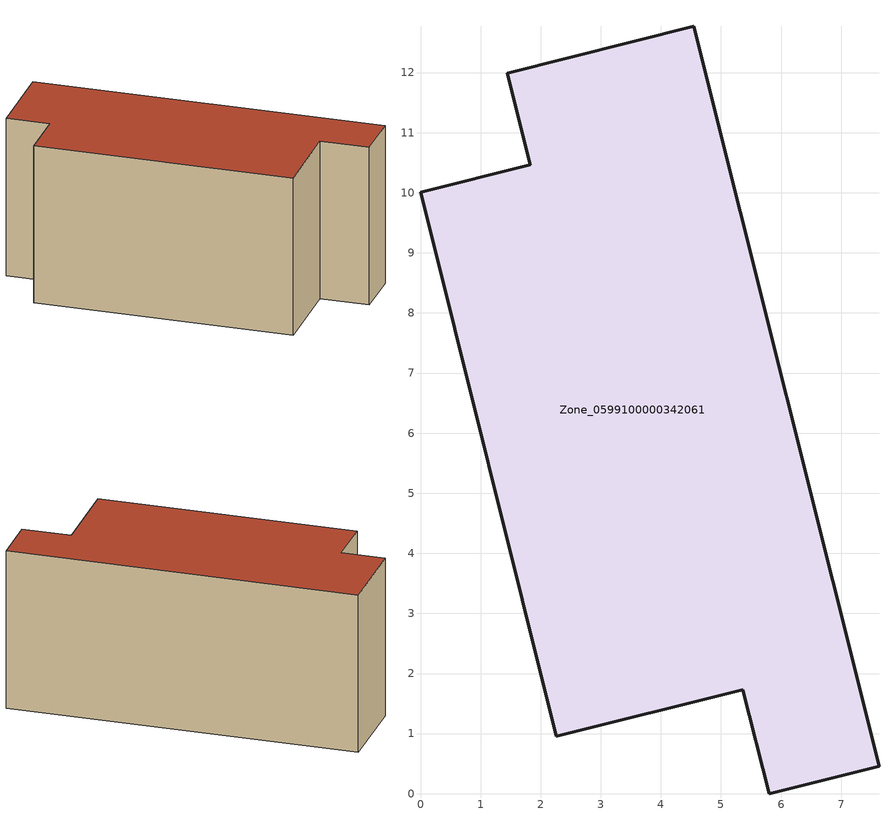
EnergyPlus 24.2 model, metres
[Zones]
Zone_0599100000342061
 floor ground (C_G): 4.55,12.77 7.63,0.46 5.8,0 5.36,1.73 2.26,0.95 0,10.01 1.83,10.47 1.44,11.99 z0
 wall outside (C_F): 2.26,0.95 5.36,1.73 5.8,0 7.63,0.46 4.55,12.77 1.44,11.99 1.83,10.47 0,10.01 2.26,0.95 z0:5.97
 roof outside (C_R): 1.83,10.47 0,10.01 2.26,0.95 5.36,1.73 5.8,0 7.63,0.46 4.55,12.77 1.44,11.99 z5.97
[BUILDING]
Pand.0599100000342061: North Axis=0; Terrain=City; Loads Convergence Tolerance Value=0.04; Temperature Convergence Tolerance Value=0.4; Solar Distribution=FullExterior; Maximum Number of Warmup Days=25; Minimum Number of Warmup Days=1
[Site:Location]
Rotterdam.The.Hague.AP_ZH_NLD Design_Conditions: Latitude=51.96; Longitude=4.45; Time Zone=1; Elevation=-4.5
[SITE:GROUNDTEMPERATURE:BUILDINGSURFACE]
18, 18, 18, 18, 18, 18, 18, 18, 18, 18, 18, 18
[MATERIAL] Thermal Absorptance=0.9; Solar Absorptance=0.7; Visible Absorptance=0.7
Name | Roughness | Thickness | Conductivity | Density | Specific Heat
G.TI.1992-2005 | MediumSmooth | 0.15 | 0.06 | 540 | 1210
F.TI.1992-2005 | Rough | 0.3 | 0.12 | 1920 | 840
R.TI.1992-2005 | MediumRough | 0.2 | 0.08 | 1500 | 1000
[CONSTRUCTION]
C_G: G.TI.1992-2005
C_F: F.TI.1992-2005
C_R: R.TI.1992-2005
[ZONE]
Zone_0599100000342061: Type=1; Multiplier=1; Ceiling Height=Autocalculate; Volume=Autocalculate; Floor Area=autocalculate; Part of Total Floor Area=Yes
[ZONEINFILTRATION:DESIGNFLOWRATE]
Infil_Zone_0599100000342061: Zone or ZoneList or Space or SpaceList=Zone_0599100000342061; Schedule=AlwaysOn; Design Flow Rate Calculation Method=Flow/Area; Flow Rate per Floor Area=0.0015; Constant Term Coefficient=1; Temperature Term Coefficient=0; Velocity Term Coefficient=0; Velocity Squared Term Coefficient=0
[HVACTEMPLATE:ZONE:IDEALLOADSAIRSYSTEM]
Zone_0599100000342061: Maximum Heating Supply Air Temperature=50; Minimum Cooling Supply Air Temperature=13; Maximum Heating Supply Air Humidity Ratio=0.0156; Minimum Cooling Supply Air Humidity Ratio=0.0077; Heating Limit=NoLimit; Cooling Limit=NoLimit; Dehumidification Control Type=ConstantSensibleHeatRatio; Cooling Sensible Heat Ratio=0.7; Dehumidification Setpoint=60; Humidification Control Type=None; Humidification Setpoint=30; Outdoor Air Method=None; Outdoor Air Flow Rate per Person=0.00944; Outdoor Air Flow Rate per Zone Floor Area=0; Outdoor Air Flow Rate per Zone=0; Demand Controlled Ventilation Type=None; Outdoor Air Economizer Type=NoEconomizer; Heat Recovery Type=None; Sensible Heat Recovery Effectiveness=0.7; Latent Heat Recovery Effectiveness=0.65
[ZONECONTROL:THERMOSTAT]
ThermostatControl_Zone_0599100000342061: Zone or ZoneList=Zone_0599100000342061; Control Type Schedule=DualSetpointControlType; Control 1=Thermostat_Zone_0599100000342061; Temperature Difference Between Cutout And Setpoint=0
[THERMOSTATSETPOINT:DUALSETPOINT]
Thermostat_Zone_0599100000342061: Heating Setpoint Temperature Schedule=HeatingSetpoint_Zone_0599100000342061; Cooling Setpoint Temperature Schedule=CoolingSetpoint_Zone_0599100000342061
[SCHEDULE:COMPACT]
HeatingSetpoint_Zone_0599100000342061: Through: 12/31, For: AllDays, Until: 24:00, 21
CoolingSetpoint_Zone_0599100000342061: Through: 12/31, For: AllDays, Until: 24:00, 24
DualSetpointControlType: Through: 12/31, For: AllDays, Until: 24:00, 4
AlwaysOn: Through: 12/31, For: AllDays, Until: 24:00, 1
